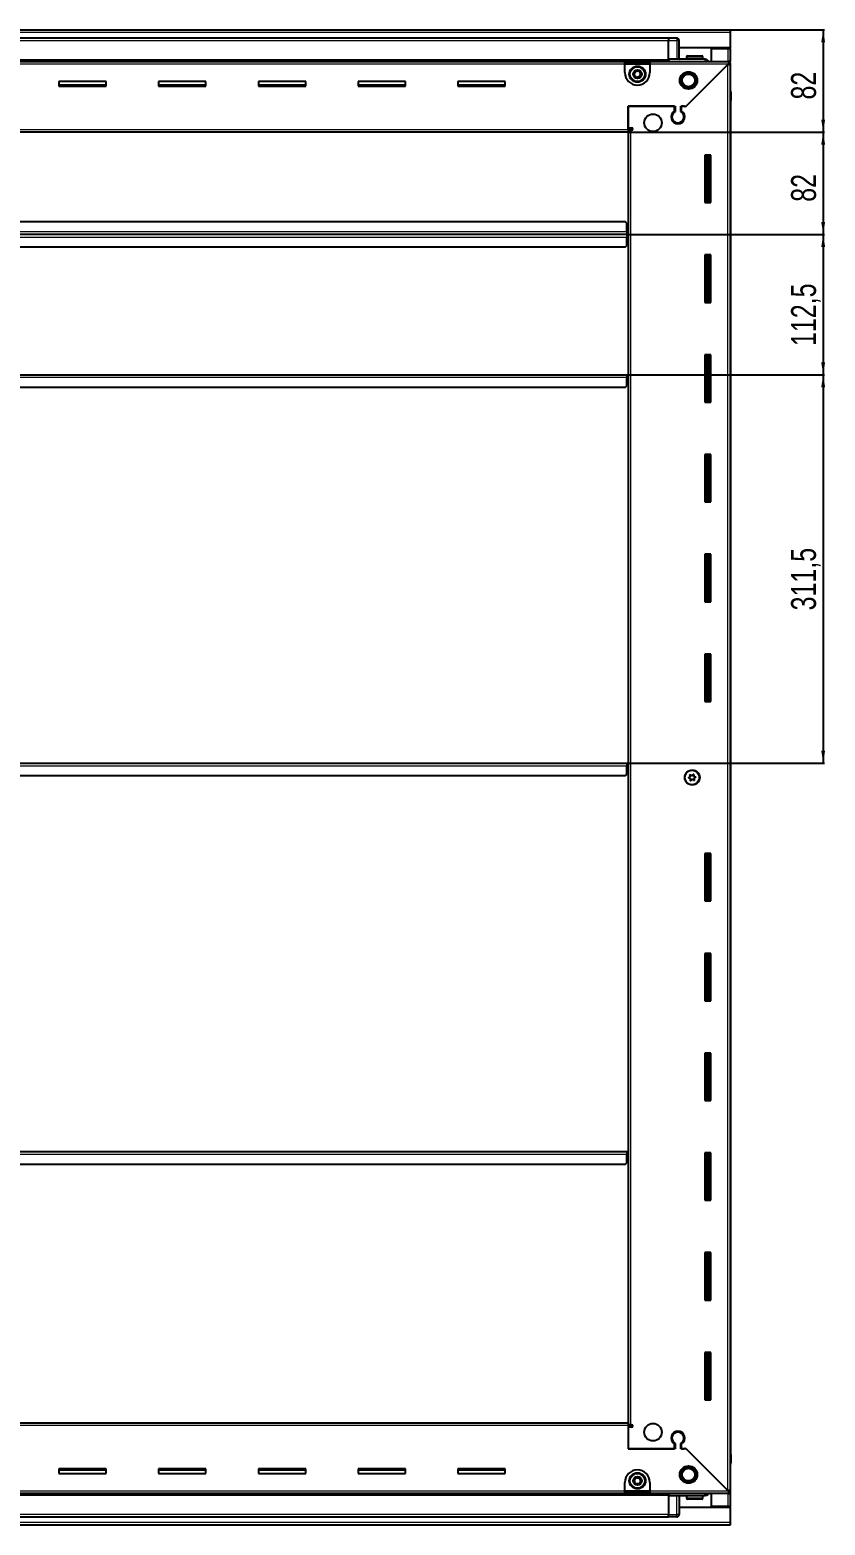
# Model space of a CAD drawing. Header units: millimetres. Extents: x 1315 to 6267, y -1645 to 1961.
# Drawn here: x 5629 to 6267, y 577 to 1776 of the extents above; entities that cross this region are included whole.
import ezdxf

# ---------------------------------------------------------------- set-up
doc = ezdxf.new("R2010")
doc.units = ezdxf.units.MM
doc.layers.add('FORMAT', color=7, linetype='Continuous')
doc.styles.add('SLDTEXTSTYLE0', font='TXT', dxfattribs={"width": 0.75})
doc.dimstyles.new('SLDDIMSTYLE0', dxfattribs={"dimtxt": 20, "dimasz": 10, "dimexe": 0, "dimexo": 0.0625, "dimgap": 5, "dimtad": 2, "dimdec": 1, "dimrnd": 1e-09, "dimzin": 12, "dimdsep": 46, "dimtxsty": 'SLDTEXTSTYLE0', "dimsah": 1, "dimcen": 0.09, "dimadec": 0, "dimazin": 3, "dimtfac": 1, "dimtofl": 0, "dimtmove": 0, "dimatfit": 3, "dimfxl": 0, "dimfrac": 2, "dimtolj": 1, "dimtzin": 12, "dimarcsym": 0})

# ---------------------------------------------------------------- blocks, each defined once
blk = doc.blocks.new('_D_7')
at = {"layer": 'FORMAT'}
for p, q in [((6190.7, 1775.8), (6266.2, 1775.8)), ((6265.2, 1775.8), (6265.2, 1693.8)), ((6108.7, 1693.8), (6266.2, 1693.8))]:
    blk.add_line(p, q, dxfattribs=at)
for points in [[(6265.2, 1775.8), (6263.6, 1765.8), (6266.7, 1765.8)], [(6265.2, 1693.8), (6266.7, 1703.8), (6263.6, 1703.8)]]:
    blk.add_solid(points, dxfattribs=at)
at = {"layer": 'FORMAT', "insert": (6239.4, 1720), "char_height": 20, "attachment_point": 1, "rotation": 90, "style": 'SLDTEXTSTYLE0'}
blk.add_mtext('82', dxfattribs=at)
blk = doc.blocks.new('_D_8')
at = {"layer": 'FORMAT'}
for p, q in [((6107.7, 1499.3), (6266.2, 1499.3)), ((6265.2, 1499.3), (6265.2, 1187.8)), ((6107.7, 1187.8), (6266.2, 1187.8))]:
    blk.add_line(p, q, dxfattribs=at)
for points in [[(6265.2, 1499.3), (6263.6, 1489.3), (6266.7, 1489.3)], [(6265.2, 1187.8), (6266.7, 1197.8), (6263.6, 1197.8)]]:
    blk.add_solid(points, dxfattribs=at)
at = {"layer": 'FORMAT', "insert": (6239.4, 1310.3), "char_height": 20, "attachment_point": 1, "rotation": 90, "style": 'SLDTEXTSTYLE0'}
blk.add_mtext('311,5', dxfattribs=at)
blk = doc.blocks.new('_D_9')
at = {"layer": 'FORMAT'}
for p, q in [((6107.7, 1611.8), (6266.2, 1611.8)), ((6265.2, 1611.8), (6265.2, 1499.3)), ((6107.7, 1499.3), (6266.2, 1499.3))]:
    blk.add_line(p, q, dxfattribs=at)
for points in [[(6265.2, 1611.8), (6263.6, 1601.8), (6266.7, 1601.8)], [(6265.2, 1499.3), (6266.7, 1509.3), (6263.6, 1509.3)]]:
    blk.add_solid(points, dxfattribs=at)
at = {"layer": 'FORMAT', "insert": (6239.4, 1522.3), "char_height": 20, "attachment_point": 1, "rotation": 90, "style": 'SLDTEXTSTYLE0'}
blk.add_mtext('112,5', dxfattribs=at)
blk = doc.blocks.new('_D_10')
at = {"layer": 'FORMAT'}
for p, q in [((6108.7, 1693.8), (6266.2, 1693.8)), ((6265.2, 1693.8), (6265.2, 1611.8)), ((6107.7, 1611.8), (6266.2, 1611.8))]:
    blk.add_line(p, q, dxfattribs=at)
for points in [[(6265.2, 1693.8), (6263.6, 1683.8), (6266.7, 1683.8)], [(6265.2, 1611.8), (6266.7, 1621.8), (6263.6, 1621.8)]]:
    blk.add_solid(points, dxfattribs=at)
at = {"layer": 'FORMAT', "insert": (6239.4, 1638), "char_height": 20, "attachment_point": 1, "rotation": 90, "style": 'SLDTEXTSTYLE0'}
blk.add_mtext('82', dxfattribs=at)

msp = doc.modelspace()

# ---------------------------------------------------------------- linework, layer by layer
at = {"color": 7, "linetype": 'Continuous', "lineweight": 25}
for p, q in [((4991.66, 1775.82), (6190.66, 1775.82)), ((6190.66, 1775.82), (6190.66, 1773.72)), ((6141.16, 1769.17), (5041.16, 1769.17)), ((6147.66, 1769.32), (6141.16, 1769.32)), ((6141.16, 1769.32), (6141.16, 1769.32)), ((6147.66, 1769.32), (6141.16, 1769.32)), ((6141.16, 1769.32), (6141.16, 1767.32)), ((6141.16, 1752.32), (6141.16, 1767.32)), ((6149.66, 1767.32), (6149.66, 1767.32)), ((6149.66, 1752.32), (6149.66, 1767.32)), ((6190.66, 1773.72), (6190.66, 1761.32)), ((5041.16, 1751.17), (6141.16, 1751.17)), ((5076.16, 1750.57), (6106.16, 1750.57)), ((6106.16, 1748.47), (6106.16, 1750.57)), ((6106.16, 1750.57), (6126.16, 1750.57)), ((6126.16, 1750.57), (6189.66, 1750.57)), ((6126.16, 1750.57), (6126.16, 1748.47)), ((6141.16, 1752.32), (6141.16, 1751.82)), ((6170.16, 1752.32), (6141.16, 1752.32)), ((6141.16, 1752.29), (6141.24, 1750.57)), ((6190.66, 1761.32), (6149.66, 1761.32)), ((6155.66, 1754.22), (6155.66, 1752.32)), ((6156.46, 1755.02), (6167.86, 1755.02)), ((6168.66, 1752.32), (6168.66, 1754.22)), ((6175.66, 1760.82), (6188.56, 1760.82)), ((6175.66, 1750.57), (6175.66, 1760.82)), ((6188.56, 1760.82), (6190.66, 1760.82)), ((6189.16, 1760.82), (6189.16, 1761.32)), ((6189.66, 1749.07), (6189.66, 1750.57)), ((6189.66, 1750.57), (6190.66, 1750.57)), ((6190.66, 1760.82), (6190.66, 1761.32)), ((6190.66, 1760.82), (6190.66, 1750.57)), ((6190.66, 1749.07), (6190.66, 1750.57)), ((6106.16, 1749.07), (6126.16, 1749.07)), ((6106.16, 1741.57), (6106.16, 1748.47)), ((6126.16, 1748.47), (6126.16, 1741.57)), ((6188.56, 1747.97), (6154.46, 1713.87)), ((6155.16, 1714.57), (6189.06, 1748.47)), ((6189.16, 1748.57), (6190.66, 1748.57)), ((6189.66, 1749.07), (6190.66, 1749.07)), ((6190.66, 1749.07), (6190.66, 1748.57)), ((6190.66, 1748.57), (6190.66, 604.07)), ((5690.16, 1734.32), (5652.16, 1734.32)), ((5652.16, 1734.32), (5652.16, 1730.82)), ((5690.16, 1731.57), (5652.16, 1731.57)), ((5652.16, 1730.82), (5690.16, 1730.82)), ((5690.16, 1730.82), (5690.16, 1734.32)), ((5770.16, 1734.32), (5732.16, 1734.32)), ((5732.16, 1734.32), (5732.16, 1730.82)), ((5770.16, 1731.57), (5732.16, 1731.57)), ((5732.16, 1730.82), (5770.16, 1730.82)), ((5770.16, 1730.82), (5770.16, 1734.32)), ((5850.16, 1734.32), (5812.16, 1734.32)), ((5812.16, 1734.32), (5812.16, 1730.82)), ((5850.16, 1731.57), (5812.16, 1731.57)), ((5812.16, 1730.82), (5850.16, 1730.82)), ((5850.16, 1730.82), (5850.16, 1734.32)), ((5930.16, 1734.32), (5892.16, 1734.32)), ((5892.16, 1734.32), (5892.16, 1730.82)), ((5930.16, 1731.57), (5892.16, 1731.57)), ((5892.16, 1730.82), (5930.16, 1730.82)), ((5930.16, 1730.82), (5930.16, 1734.32)), ((6010.16, 1734.32), (5972.16, 1734.32)), ((5972.16, 1734.32), (5972.16, 1730.82)), ((6010.16, 1731.57), (5972.16, 1731.57)), ((5972.16, 1730.82), (6010.16, 1730.82)), ((6010.16, 1730.82), (6010.16, 1734.32)), ((6190.66, 1727.15), (6190.66, 1727.15)), ((6108.66, 1714.57), (6146.36, 1714.57)), ((6108.66, 1695.92), (6108.66, 1714.57)), ((6108.66, 1714.57), (6108.66, 1697.32)), ((6145.66, 1714.57), (6108.66, 1714.57)), ((6145.66, 1714.57), (6145.66, 1710.68)), ((6146.36, 1714.57), (6146.36, 1710.29)), ((6150.96, 1714.57), (6155.16, 1714.57)), ((6150.96, 1710.29), (6150.96, 1714.57)), ((6153.76, 1714.57), (6151.66, 1714.57)), ((6151.66, 1710.68), (6151.66, 1714.57)), ((6154.46, 1713.87), (6153.76, 1714.57)), ((6190.66, 1719.32), (6191.16, 1719.32)), ((6191.01, 633.32), (6191.01, 1719.32)), ((6191.16, 1725.82), (6191.16, 1719.32)), ((6191.16, 1719.32), (6191.16, 1725.82)), ((6191.16, 1719.32), (6191.16, 1719.32)), ((6191.16, 1719.32), (6191.16, 1719.32)), ((6108.66, 1693.82), (5073.66, 1693.82)), ((6108.66, 1697.32), (6111.51, 1697.32)), ((6110.66, 1696.32), (6108.66, 1696.32)), ((6108.66, 1695.92), (6108.66, 1693.82)), ((6108.66, 1695.32), (6110.76, 1695.32)), ((6108.66, 1693.82), (6108.66, 658.82)), ((6110.66, 1695.32), (6110.66, 1696.32)), ((6111.51, 1695.32), (6110.76, 1695.32)), ((6150.66, 1701.71), (6150.66, 1700.95)), ((6170.16, 1675.32), (6170.16, 1637.32)), ((6175.16, 1675.32), (6170.16, 1675.32)), ((6171.19, 1675.32), (6171.19, 1637.32)), ((6171.22, 1675.32), (6171.22, 1637.32)), ((6173.01, 1675.32), (6173.01, 1637.32)), ((6175.16, 1637.32), (6175.16, 1675.32)), ((6170.16, 1637.32), (6175.16, 1637.32)), ((6106.66, 1621.82), (5075.66, 1621.82)), ((6107.66, 1620.82), (6106.66, 1621.82)), ((6107.66, 1613.92), (6107.66, 1620.82)), ((6107.66, 1611.82), (5074.66, 1611.82)), ((6107.91, 1614.67), (6107.66, 1614.67)), ((6107.66, 1613.92), (6107.66, 1611.82)), ((6107.66, 1611.82), (6107.66, 1609.72)), ((6107.66, 1602.82), (6107.66, 1609.72)), ((6107.66, 1608.97), (6107.91, 1608.97)), ((6107.91, 1611.82), (6107.91, 1614.67)), ((6107.91, 1608.97), (6107.91, 1611.82)), ((6108.66, 1611.82), (6107.91, 1611.82)), ((5075.66, 1601.82), (6106.66, 1601.82)), ((6106.66, 1601.82), (6107.66, 1602.82)), ((6170.16, 1595.32), (6170.16, 1557.32)), ((6175.16, 1595.32), (6170.16, 1595.32)), ((6171.19, 1595.32), (6171.19, 1557.32)), ((6171.22, 1595.32), (6171.22, 1557.32)), ((6173.01, 1595.32), (6173.01, 1557.32)), ((6175.16, 1557.32), (6175.16, 1595.32)), ((6170.16, 1557.32), (6175.16, 1557.32)), ((6170.16, 1515.32), (6170.16, 1477.32)), ((6175.16, 1515.32), (6170.16, 1515.32)), ((6171.19, 1515.32), (6171.19, 1477.32)), ((6171.22, 1515.32), (6171.22, 1477.32)), ((6173.01, 1515.32), (6173.01, 1477.32)), ((6175.16, 1477.32), (6175.16, 1515.32)), ((5074.66, 1499.32), (6107.66, 1499.32)), ((6107.66, 1499.32), (6107.66, 1497.22)), ((6107.91, 1496.47), (6107.91, 1499.32)), ((6107.91, 1499.32), (6108.66, 1499.32)), ((5075.66, 1489.32), (6106.66, 1489.32)), ((6106.66, 1489.32), (6107.66, 1490.32)), ((6107.66, 1490.32), (6107.66, 1497.22)), ((6107.66, 1496.47), (6107.91, 1496.47)), ((6170.16, 1477.32), (6175.16, 1477.32)), ((6170.16, 1435.32), (6170.16, 1397.32)), ((6175.16, 1435.32), (6170.16, 1435.32)), ((6171.19, 1435.32), (6171.19, 1397.32)), ((6171.22, 1435.32), (6171.22, 1397.32)), ((6173.01, 1435.32), (6173.01, 1397.32)), ((6175.16, 1397.32), (6175.16, 1435.32)), ((6170.16, 1397.32), (6175.16, 1397.32)), ((6170.16, 1355.32), (6170.16, 1317.32)), ((6175.16, 1355.32), (6170.16, 1355.32)), ((6171.19, 1355.32), (6171.19, 1317.32)), ((6171.22, 1355.32), (6171.22, 1317.32)), ((6173.01, 1355.32), (6173.01, 1317.32)), ((6175.16, 1317.32), (6175.16, 1355.32)), ((6170.16, 1317.32), (6175.16, 1317.32)), ((6170.16, 1275.32), (6170.16, 1237.32)), ((6175.16, 1275.32), (6170.16, 1275.32)), ((6171.19, 1275.32), (6171.19, 1237.32)), ((6171.22, 1275.32), (6171.22, 1237.32)), ((6173.01, 1275.32), (6173.01, 1237.32)), ((6175.16, 1237.32), (6175.16, 1275.32)), ((6170.16, 1237.32), (6175.16, 1237.32)), ((5074.66, 1187.82), (6107.66, 1187.82)), ((6107.66, 1187.82), (6107.66, 1185.72)), ((6107.91, 1184.97), (6107.91, 1187.82)), ((6107.91, 1187.82), (6108.66, 1187.82)), ((5075.66, 1177.82), (6106.66, 1177.82)), ((6106.66, 1177.82), (6107.66, 1178.82)), ((6107.66, 1178.82), (6107.66, 1185.72)), ((6107.66, 1184.97), (6107.91, 1184.97)), ((6170.16, 1115.32), (6170.16, 1077.32)), ((6175.16, 1115.32), (6170.16, 1115.32)), ((6171.19, 1115.32), (6171.19, 1077.32)), ((6171.22, 1115.32), (6171.22, 1077.32)), ((6173.01, 1115.32), (6173.01, 1077.32)), ((6175.16, 1077.32), (6175.16, 1115.32)), ((6170.16, 1077.32), (6175.16, 1077.32)), ((6170.16, 1035.32), (6170.16, 997.32)), ((6175.16, 1035.32), (6170.16, 1035.32)), ((6171.19, 1035.32), (6171.19, 997.32)), ((6171.22, 1035.32), (6171.22, 997.32)), ((6173.01, 1035.32), (6173.01, 997.32)), ((6175.16, 997.32), (6175.16, 1035.32)), ((6170.16, 997.32), (6175.16, 997.32)), ((6170.16, 955.32), (6170.16, 917.32)), ((6175.16, 955.32), (6170.16, 955.32)), ((6171.19, 955.32), (6171.19, 917.32)), ((6171.22, 955.32), (6171.22, 917.32)), ((6173.01, 955.32), (6173.01, 917.32)), ((6175.16, 917.32), (6175.16, 955.32)), ((6170.16, 917.32), (6175.16, 917.32)), ((5074.66, 876.32), (6107.66, 876.32)), ((6107.66, 876.32), (6107.66, 874.22)), ((6107.91, 873.47), (6107.91, 876.32)), ((6107.91, 876.32), (6108.66, 876.32)), ((6170.16, 875.32), (6170.16, 837.32)), ((6175.16, 875.32), (6170.16, 875.32)), ((6171.19, 875.32), (6171.19, 837.32)), ((6171.22, 875.32), (6171.22, 837.32)), ((6173.01, 875.32), (6173.01, 837.32)), ((6175.16, 837.32), (6175.16, 875.32)), ((5075.66, 866.32), (6106.66, 866.32)), ((6106.66, 866.32), (6107.66, 867.32)), ((6107.66, 867.32), (6107.66, 874.22)), ((6107.66, 873.47), (6107.91, 873.47)), ((6170.16, 837.32), (6175.16, 837.32)), ((6170.16, 795.32), (6170.16, 757.32)), ((6175.16, 795.32), (6170.16, 795.32)), ((6171.19, 795.32), (6171.19, 757.32)), ((6171.22, 795.32), (6171.22, 757.32)), ((6173.01, 795.32), (6173.01, 757.32)), ((6175.16, 757.32), (6175.16, 795.32)), ((6170.16, 757.32), (6175.16, 757.32)), ((6170.16, 715.32), (6170.16, 677.32)), ((6175.16, 715.32), (6170.16, 715.32)), ((6171.19, 715.32), (6171.19, 677.32)), ((6171.22, 715.32), (6171.22, 677.32)), ((6173.01, 715.32), (6173.01, 677.32)), ((6175.16, 677.32), (6175.16, 715.32)), ((6170.16, 677.32), (6175.16, 677.32)), ((5073.66, 658.82), (6108.66, 658.82)), ((6108.66, 658.82), (6108.66, 656.72)), ((6110.76, 657.32), (6108.66, 657.32)), ((6108.66, 656.72), (6108.66, 638.07)), ((6108.66, 656.32), (6110.66, 656.32)), ((6108.66, 655.32), (6108.66, 638.07)), ((6111.51, 655.32), (6108.66, 655.32)), ((6110.66, 656.32), (6110.66, 657.32)), ((6110.76, 657.32), (6111.51, 657.32)), ((6150.66, 651.7), (6150.66, 650.94)), ((6146.36, 638.07), (6108.66, 638.07)), ((6108.66, 638.07), (6145.66, 638.07)), ((6145.66, 641.96), (6145.66, 638.07)), ((6146.36, 642.36), (6146.36, 638.07)), ((6150.96, 638.07), (6150.96, 642.36)), ((6155.16, 638.07), (6150.96, 638.07)), ((6151.66, 638.07), (6151.66, 641.96)), ((6151.66, 638.07), (6153.76, 638.07)), ((6153.76, 638.07), (6154.46, 638.77)), ((6154.46, 638.77), (6188.56, 604.67)), ((6189.06, 604.17), (6155.16, 638.07)), ((6190.66, 633.32), (6191.16, 633.32)), ((6191.16, 633.32), (6191.16, 633.32)), ((6191.16, 626.82), (6191.16, 633.32)), ((6191.16, 633.32), (6191.16, 626.82)), ((5690.16, 621.82), (5652.16, 621.82)), ((5652.16, 621.82), (5652.16, 618.32)), ((5652.16, 621.07), (5690.16, 621.07)), ((5652.16, 618.32), (5690.16, 618.32)), ((5690.16, 618.32), (5690.16, 621.82)), ((5770.16, 621.82), (5732.16, 621.82)), ((5732.16, 621.82), (5732.16, 618.32)), ((5732.16, 621.07), (5770.16, 621.07)), ((5732.16, 618.32), (5770.16, 618.32)), ((5770.16, 618.32), (5770.16, 621.82)), ((5850.16, 621.82), (5812.16, 621.82)), ((5812.16, 621.82), (5812.16, 618.32)), ((5812.16, 621.07), (5850.16, 621.07)), ((5812.16, 618.32), (5850.16, 618.32)), ((5850.16, 618.32), (5850.16, 621.82)), ((5930.16, 621.82), (5892.16, 621.82)), ((5892.16, 621.82), (5892.16, 618.32)), ((5892.16, 621.07), (5930.16, 621.07)), ((5892.16, 618.32), (5930.16, 618.32)), ((5930.16, 618.32), (5930.16, 621.82)), ((6010.16, 621.82), (5972.16, 621.82)), ((5972.16, 621.82), (5972.16, 618.32)), ((5972.16, 621.07), (6010.16, 621.07)), ((5972.16, 618.32), (6010.16, 618.32)), ((6010.16, 618.32), (6010.16, 621.82)), ((6141.16, 601.47), (5041.16, 601.47)), ((6106.16, 602.07), (5076.16, 602.07)), ((6106.16, 604.17), (6106.16, 611.07)), ((6106.16, 602.07), (6106.16, 604.17)), ((6126.16, 603.57), (6106.16, 603.57)), ((6126.16, 602.07), (6106.16, 602.07)), ((6126.16, 611.07), (6126.16, 604.17)), ((6126.16, 604.17), (6126.16, 602.07)), ((6189.66, 602.07), (6126.16, 602.07)), ((6141.24, 602.07), (6141.16, 600.36)), ((6141.16, 600.32), (6141.16, 600.82)), ((6170.16, 600.32), (6141.16, 600.32)), ((6141.16, 600.32), (6141.16, 585.32)), ((6149.66, 600.32), (6149.66, 585.32)), ((6155.66, 600.32), (6155.66, 598.42)), ((6168.66, 598.42), (6168.66, 600.32)), ((6175.66, 591.82), (6175.66, 602.07)), ((6189.16, 604.07), (6190.66, 604.07)), ((6189.66, 603.57), (6189.66, 602.07)), ((6190.66, 603.57), (6189.66, 603.57)), ((6190.66, 602.07), (6189.66, 602.07)), ((6190.66, 604.07), (6190.66, 603.57)), ((6190.66, 603.57), (6190.66, 602.07)), ((6190.66, 602.07), (6190.66, 591.82)), ((6149.66, 591.32), (6190.66, 591.32)), ((6163.46, 597.62), (6156.46, 597.62)), ((6167.86, 597.62), (6163.46, 597.62)), ((6188.56, 591.82), (6175.66, 591.82)), ((6190.66, 591.82), (6188.56, 591.82)), ((6189.16, 591.32), (6189.16, 591.82)), ((6190.66, 591.32), (6190.66, 591.82)), ((6190.66, 591.32), (6190.66, 578.92)), ((6190.66, 576.82), (4991.66, 576.82)), ((5041.16, 583.47), (6141.16, 583.47)), ((6141.16, 583.32), (6141.16, 585.32)), ((6141.16, 583.32), (6141.16, 583.32)), ((6147.66, 583.32), (6141.16, 583.32)), ((6141.16, 583.32), (6141.16, 583.32)), ((6147.66, 583.32), (6141.16, 583.32)), ((6148.98, 583.82), (6148.99, 583.82)), ((6190.66, 578.92), (6190.66, 576.82))]:
    msp.add_line(p, q, dxfattribs=at)
at = {"color": 8, "linetype": 'Continuous', "lineweight": 18}
for p, q in [((6190.66, 1773.72), (4991.66, 1773.72)), ((6141.16, 1767.17), (5041.16, 1767.17)), ((6141.16, 1767.32), (6147.66, 1767.32)), ((6147.66, 1769.32), (6147.66, 1767.32)), ((6147.66, 1767.32), (6147.66, 1752.32)), ((6149.66, 1767.32), (6147.66, 1767.32)), ((6141.16, 1751.82), (5041.16, 1751.82)), ((6141.16, 1750.59), (5041.16, 1750.59)), ((6155.66, 1754.22), (6168.66, 1754.22)), ((6188.56, 1761.32), (6188.56, 1760.82)), ((6188.56, 1760.82), (6188.56, 1750.57)), ((6106.16, 1748.47), (5076.16, 1748.47)), ((6106.16, 1748.47), (6126.16, 1748.47)), ((6189.06, 1748.47), (6126.16, 1748.47)), ((6188.56, 604.67), (6188.56, 1747.97)), ((6190.66, 1725.82), (6191.16, 1725.82)), ((5073.66, 1695.92), (6108.66, 1695.92)), ((6110.76, 1695.32), (6110.76, 657.32)), ((6172.43, 1637.32), (6172.43, 1675.32)), ((6173.66, 1637.32), (6173.66, 1675.32)), ((6107.66, 1613.92), (5074.66, 1613.92)), ((5074.66, 1609.72), (6107.66, 1609.72)), ((6172.43, 1557.32), (6172.43, 1595.32)), ((6173.66, 1557.32), (6173.66, 1595.32)), ((6172.43, 1477.32), (6172.43, 1515.32)), ((6173.66, 1477.32), (6173.66, 1515.32)), ((5074.66, 1497.22), (6107.66, 1497.22)), ((6172.43, 1397.32), (6172.43, 1435.32)), ((6173.66, 1397.32), (6173.66, 1435.32)), ((6172.43, 1317.32), (6172.43, 1355.32)), ((6173.66, 1317.32), (6173.66, 1355.32)), ((6172.43, 1237.32), (6172.43, 1275.32)), ((6173.66, 1237.32), (6173.66, 1275.32)), ((5074.66, 1185.72), (6107.66, 1185.72)), ((6172.43, 1077.32), (6172.43, 1115.32)), ((6173.66, 1077.32), (6173.66, 1115.32)), ((6172.43, 997.32), (6172.43, 1035.32)), ((6173.66, 997.32), (6173.66, 1035.32)), ((6172.43, 917.32), (6172.43, 955.32)), ((6173.66, 917.32), (6173.66, 955.32)), ((6172.43, 837.32), (6172.43, 875.32)), ((6173.66, 837.32), (6173.66, 875.32)), ((5074.66, 874.22), (6107.66, 874.22)), ((6172.43, 757.32), (6172.43, 795.32)), ((6173.66, 757.32), (6173.66, 795.32)), ((6172.43, 677.32), (6172.43, 715.32)), ((6173.66, 677.32), (6173.66, 715.32)), ((6108.66, 656.72), (5073.66, 656.72)), ((6190.66, 626.82), (6191.16, 626.82)), ((5041.16, 602.06), (6141.16, 602.06)), ((5041.16, 600.82), (6141.16, 600.82)), ((5076.16, 604.17), (6106.16, 604.17)), ((6126.16, 604.17), (6106.16, 604.17)), ((6126.16, 604.17), (6189.06, 604.17)), ((6147.66, 585.32), (6147.66, 600.32)), ((6188.56, 602.07), (6188.56, 591.82)), ((6163.64, 598.42), (6155.66, 598.42)), ((6168.66, 598.42), (6163.64, 598.42)), ((6188.56, 591.82), (6188.56, 591.32)), ((6190.66, 578.92), (4991.66, 578.92)), ((5041.16, 585.47), (6141.16, 585.47)), ((6141.16, 585.32), (6147.66, 585.32)), ((6149.66, 585.32), (6147.66, 585.32)), ((6147.66, 583.32), (6147.66, 585.32))]:
    msp.add_line(p, q, dxfattribs=at)
at = {"color": 7, "linetype": 'Continuous', "lineweight": 25}
for centre, radius in [((6116.16, 1740.32), 6.5), ((6116.16, 1740.32), 3.46), ((6157.16, 1735.32), 7), ((6157.16, 1735.32), 6.03), ((6157.16, 1735.32), 5.1), ((6128.66, 1701.32), 7), ((6160.16, 1176.32), 6), ((6160.01, 1176.32), 5.79), ((6160.01, 1176.32), 1.85), ((6128.66, 651.32), 7), ((6157.16, 617.32), 7), ((6116.16, 612.32), 6.5), ((6116.16, 612.32), 3.46), ((6157.16, 617.32), 6.03), ((6157.16, 617.32), 5.1)]:
    msp.add_circle(centre, radius, dxfattribs=at)
at = {"color": 8, "linetype": 'Continuous', "lineweight": 18}
for centre in [(6116.16, 1740.32), (6116.16, 612.32)]:
    msp.add_circle(centre, 5.7, dxfattribs=at)
at = {"color": 7, "linetype": 'Continuous', "lineweight": 25}
for centre, radius, start, end in [((6147.66, 1767.32), 2, 0, 90), ((6147.66, 1767.32), 2, 0, 90), ((6149.86, 1752.52), 0.2, 180, 270), ((6156.46, 1754.22), 0.8, 90, 180), ((6167.86, 1754.22), 0.8, 0, 90), ((6116.16, 1741.57), 10, 180, 270), ((6116.16, 1740.32), 2.5, 160.11158, 220.11158), ((6116.16, 1740.32), 2.5, 100.11158, 160.11158), ((6116.16, 1740.32), 2.5, 220.11158, 280.11158), ((6116.16, 1740.32), 2.5, 40.11158, 100.11158), ((6116.16, 1741.57), 10, 270, 0), ((6116.16, 1740.32), 2.5, 280.11158, 340.11158), ((6116.16, 1740.32), 2.5, 340.11158, 40.11158), ((6189.16, 1725.82), 2, 33.94202, 41.40962), ((6189.16, 1725.82), 2, 0, 41.39416), ((6189.16, 1725.82), 2, 0, 18.58003), ((6148.66, 1706.07), 5.5, 123.05573, 56.94427), ((6148.66, 1706.07), 4.8, 118.63099, 61.36901), ((6111.51, 1696.32), 1, 270, 90), ((6111.51, 656.32), 1, 270, 90), ((6148.66, 646.57), 5.5, 303.05573, 236.94427), ((6148.66, 646.57), 4.8, 298.63099, 241.36901), ((6189.16, 626.82), 2, 318.59038, 0), ((6116.16, 611.07), 10, 90, 180), ((6116.16, 612.32), 2.5, 147.04236, 207.04236), ((6116.16, 612.32), 2.5, 87.04236, 147.04236), ((6116.16, 611.07), 10, 0, 90), ((6116.16, 612.32), 2.5, 27.04236, 87.04236), ((6116.16, 612.32), 2.5, 327.04236, 27.04236), ((6116.16, 612.32), 2.5, 207.04236, 267.04236), ((6116.16, 612.32), 2.5, 267.04236, 327.04236), ((6149.86, 600.12), 0.2, 90, 180), ((6156.46, 598.42), 0.8, 180, 270), ((6167.86, 598.42), 0.8, 270, 0), ((6147.66, 585.32), 2, 270, 0), ((6147.66, 585.32), 2, 270, 288.58003), ((6147.66, 585.32), 2, 303.94202, 311.40962)]:
    msp.add_arc(centre, radius, start, end, dxfattribs=at)
for points, knots in [([(6141.16, 1752.32), (6141.16, 1752.29), (6141.16, 1752.21), (6141.16, 1751.59), (6141.16, 1751.01), (6141.16, 1750.62), (6141.16, 1750.59)], [0, 0, 0, 0, 0.3242788, 0.6485576, 0.9728365, 1, 1, 1, 1]), ([(6173.38, 1750.57), (6173.26, 1750.77), (6172.87, 1751.42), (6171.72, 1752.13), (6170.68, 1752.26), (6170.16, 1752.32)], [0, 0, 0, 0, 0.18224985, 0.59112493, 1, 1, 1, 1]), ([(6189.66, 1750.57), (6189.62, 1750.55), (6189.53, 1750.49), (6189.39, 1750.1), (6189.26, 1749.54), (6189.15, 1748.96), (6189.09, 1748.6), (6189.06, 1748.47)], [0, 0, 0, 0, 0.2302553, 0.4485219, 0.6667858, 0.8850496, 1, 1, 1, 1]), ([(6113.32, 1739.82), (6113.36, 1739.93), (6113.57, 1740.5), (6113.91, 1741.43), (6114.19, 1742.21), (6114.3, 1742.53)], [0, 0, 0, 0, 0.1331247, 0.6370994, 1, 1, 1, 1]), ([(6115.18, 1737.61), (6114.85, 1738), (6114.23, 1738.74), (6113.61, 1739.48), (6113.32, 1739.82)], [0, 0, 0, 0, 0.5346859, 1, 1, 1, 1]), ([(6114.3, 1742.53), (6114.81, 1742.62), (6115.76, 1742.79), (6116.7, 1742.96), (6117.14, 1743.04)], [0, 0, 0, 0, 0.5346859, 1, 1, 1, 1]), ([(6117.14, 1743.04), (6117.48, 1742.64), (6118.1, 1741.91), (6118.72, 1741.17), (6119, 1740.83)], [0, 0, 0, 0, 0.5346859, 1, 1, 1, 1]), ([(6119, 1740.83), (6118.89, 1740.51), (6118.61, 1739.73), (6118.27, 1738.8), (6118.06, 1738.23), (6118.02, 1738.12)], [0, 0, 0, 0, 0.3629006, 0.8668753, 1, 1, 1, 1]), ([(6188.56, 1747.97), (6188.82, 1748.02), (6189.31, 1748.11), (6189.95, 1748.24), (6190.42, 1748.37), (6190.64, 1748.48), (6190.66, 1748.55), (6190.66, 1748.57)], [0, 0, 0, 0, 0.2302553, 0.4485219, 0.6667858, 0.8850496, 1, 1, 1, 1]), ([(6118.02, 1738.12), (6117.51, 1738.03), (6116.57, 1737.86), (6115.62, 1737.69), (6115.18, 1737.61)], [0, 0, 0, 0, 0.53468586, 1, 1, 1, 1]), ([(6158.38, 1178.6), (6158.37, 1178.59), (6158.35, 1178.57), (6158.33, 1178.51), (6158.33, 1178.37), (6158.38, 1177.98), (6158.46, 1177.45), (6158.22, 1176.86), (6157.82, 1176.53), (6157.5, 1176.32), (6157.3, 1176.18), (6157.24, 1176.11), (6157.23, 1176.07), (6157.23, 1176.03), (6157.24, 1176), (6157.29, 1175.95), (6157.52, 1175.82), (6157.97, 1175.67), (6158.57, 1175.29), (6158.75, 1174.6), (6158.75, 1174.12), (6158.8, 1173.86), (6158.83, 1173.8), (6158.85, 1173.77), (6158.88, 1173.76), (6158.92, 1173.76), (6158.96, 1173.78), (6159.03, 1173.81), (6159.22, 1173.94), (6159.52, 1174.18), (6159.95, 1174.46), (6160.59, 1174.49), (6161.07, 1174.25), (6161.42, 1174.08), (6161.56, 1174.03), (6161.62, 1174.04), (6161.65, 1174.05), (6161.68, 1174.08), (6161.69, 1174.14), (6161.7, 1174.28), (6161.64, 1174.66), (6161.57, 1175.2), (6161.8, 1175.79), (6162.2, 1176.11), (6162.53, 1176.33), (6162.72, 1176.47), (6162.78, 1176.54), (6162.8, 1176.58), (6162.8, 1176.61), (6162.79, 1176.64), (6162.74, 1176.7), (6162.5, 1176.82), (6162.05, 1176.98), (6161.45, 1177.36), (6161.28, 1178.05), (6161.27, 1178.53), (6161.23, 1178.79), (6161.19, 1178.85), (6161.17, 1178.87), (6161.14, 1178.88), (6161.11, 1178.88), (6161.06, 1178.87), (6160.99, 1178.83), (6160.81, 1178.7), (6160.51, 1178.46), (6160.07, 1178.19), (6159.44, 1178.15), (6158.95, 1178.4), (6158.6, 1178.57), (6158.46, 1178.61), (6158.4, 1178.61), (6158.38, 1178.6), (6158.38, 1178.6)], [0, 0, 0, 0, 0.0020087, 0.00442, 0.0093647, 0.0255282, 0.0677053, 0.0957862, 0.1246456, 0.1503415, 0.1605194, 0.1633943, 0.1656965, 0.1672448, 0.1688741, 0.1707699, 0.1786058, 0.2119941, 0.2499945, 0.2879948, 0.3213831, 0.329219, 0.3311148, 0.3327441, 0.3342924, 0.3362166, 0.3385353, 0.3413178, 0.349662, 0.3753578, 0.4042173, 0.4322982, 0.4744753, 0.4906388, 0.4966691, 0.49844, 0.5, 0.5020087, 0.50442, 0.5093647, 0.5255282, 0.5677053, 0.5957862, 0.6246456, 0.6503415, 0.6605194, 0.6633943, 0.6656965, 0.6672448, 0.6688741, 0.6707699, 0.6786058, 0.7119941, 0.7499945, 0.7879948, 0.8213831, 0.829219, 0.8311148, 0.8327441, 0.8342924, 0.8362166, 0.8385353, 0.8413178, 0.849662, 0.8753578, 0.9042173, 0.9322982, 0.9744753, 0.9906388, 0.9966691, 0.99844, 1, 1, 1, 1]), ([(6113.28, 612.47), (6113.56, 612.91), (6114.08, 613.71), (6114.61, 614.52), (6114.85, 614.89)], [0, 0, 0, 0, 0.5346859, 1, 1, 1, 1]), ([(6114.59, 609.9), (6114.36, 610.36), (6113.92, 611.22), (6113.48, 612.07), (6113.28, 612.47)], [0, 0, 0, 0, 0.5346859, 1, 1, 1, 1]), ([(6114.85, 614.89), (6114.97, 614.89), (6115.57, 614.86), (6116.57, 614.81), (6117.39, 614.76), (6117.73, 614.75)], [0, 0, 0, 0, 0.1331247, 0.6370994, 1, 1, 1, 1]), ([(6119.05, 612.17), (6118.76, 611.74), (6118.24, 610.93), (6117.72, 610.13), (6117.47, 609.75)], [0, 0, 0, 0, 0.53468586, 1, 1, 1, 1]), ([(6117.73, 614.75), (6117.97, 614.29), (6118.41, 613.43), (6118.84, 612.57), (6119.05, 612.17)], [0, 0, 0, 0, 0.5346859, 1, 1, 1, 1]), ([(6117.47, 609.75), (6117.13, 609.77), (6116.31, 609.81), (6115.31, 609.86), (6114.72, 609.89), (6114.59, 609.9)], [0, 0, 0, 0, 0.3629006, 0.8668753, 1, 1, 1, 1]), ([(6141.16, 600.32), (6141.16, 600.36), (6141.16, 600.44), (6141.16, 601.05), (6141.16, 601.63), (6141.16, 602.03), (6141.16, 602.06)], [0, 0, 0, 0, 0.3242788, 0.6485576, 0.9728365, 1, 1, 1, 1]), ([(6173.38, 602.07), (6173.26, 601.87), (6172.87, 601.22), (6171.72, 600.51), (6170.68, 600.39), (6170.16, 600.32)], [0, 0, 0, 0, 0.1822499, 0.5911249, 1, 1, 1, 1]), ([(6190.66, 604.07), (6190.64, 604.12), (6190.58, 604.21), (6190.19, 604.34), (6189.63, 604.47), (6189.05, 604.58), (6188.69, 604.65), (6188.56, 604.67)], [0, 0, 0, 0, 0.2302553, 0.4485219, 0.6667858, 0.8850496, 1, 1, 1, 1]), ([(6189.06, 604.17), (6189.11, 603.92), (6189.2, 603.43), (6189.33, 602.79), (6189.46, 602.32), (6189.57, 602.1), (6189.64, 602.08), (6189.66, 602.07)], [0, 0, 0, 0, 0.2302553, 0.4485219, 0.6667858, 0.8850496, 1, 1, 1, 1])]:
    msp.add_open_spline(points, degree=3, knots=knots, dxfattribs=at)
at = {"color": 8, "linetype": 'Continuous', "lineweight": 18}
for points in [[(6170.16, 1752.32), (6170.16, 1752.28), (6170.16, 1752.2), (6170.16, 1751.77), (6170.16, 1751.31), (6170.16, 1750.9), (6170.16, 1750.63), (6170.16, 1750.57)], [(6170.16, 600.32), (6170.16, 600.37), (6170.16, 600.44), (6170.16, 600.88), (6170.16, 601.33), (6170.16, 601.75), (6170.16, 602.02), (6170.16, 602.07)]]:
    msp.add_open_spline(points, degree=3, knots=[0, 0, 0, 0, 0.3597529, 0.5534142, 0.7511852, 0.9489563, 1, 1, 1, 1], dxfattribs=at)
at = {"color": 7, "linetype": 'Continuous', "lineweight": 25}
for points in [[(6188.56, 1747.97), (6188.64, 1748.02), (6188.8, 1748.12), (6189, 1748.27), (6189.14, 1748.42), (6189.15, 1748.52), (6189.16, 1748.57)], [(6189.66, 1749.07), (6189.61, 1749.06), (6189.51, 1749.05), (6189.36, 1748.91), (6189.21, 1748.71), (6189.11, 1748.55), (6189.06, 1748.47)], [(6189.16, 604.07), (6189.15, 604.12), (6189.14, 604.22), (6189, 604.37), (6188.8, 604.52), (6188.64, 604.62), (6188.56, 604.67)], [(6189.06, 604.17), (6189.11, 604.09), (6189.21, 603.94), (6189.36, 603.74), (6189.51, 603.6), (6189.61, 603.58), (6189.66, 603.57)]]:
    msp.add_open_spline(points, degree=3, dxfattribs=at)

# ---------------------------------------------------------------- dimensions: what is measured, and where the dimension line sits
at = {"layer": 'FORMAT'}
for base, p1, p2, picture, middle in [((6265.16, 1693.82), (6190.66, 1775.82), (6108.66, 1693.82), '_D_7', (6265.16, 1734.82)), ((6265.16, 1611.82), (6108.66, 1693.82), (6107.66, 1611.82), '_D_10', (6265.16, 1652.82)), ((6265.16, 1499.32), (6107.66, 1611.82), (6107.66, 1499.32), '_D_9', (6265.16, 1555.57)), ((6265.16, 1187.82), (6107.66, 1499.32), (6107.66, 1187.82), '_D_8', (6265.16, 1343.57))]:
    dim = msp.add_linear_dim(base=base, p1=p1, p2=p2, angle=90, dimstyle='SLDDIMSTYLE0', dxfattribs=at)
    dim.commit()
    dim.dimension.update_dxf_attribs({"geometry": picture, "text_midpoint": middle, "dimtype": 160})

doc.saveas('drawing.dxf')
